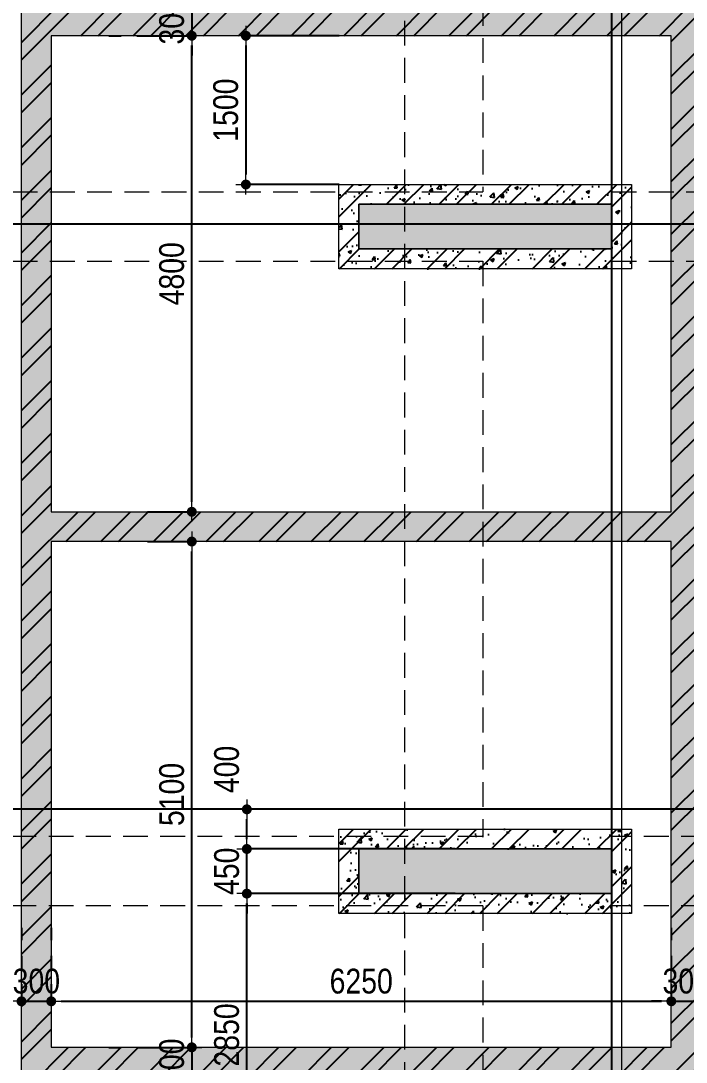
# Model space of a CAD drawing. Header units: millimetres. Extents: x -3021235 to -2791292, y 574414 to 656108.
# Drawn here: x -2949924 to -2943217, y 593010 to 603510 of the extents above; entities that cross this region are included whole.
import ezdxf
from ezdxf.enums import TextEntityAlignment as Align
from ezdxf.xclip import XClip

# ---------------------------------------------------------------- set-up
doc = ezdxf.new("R2010")
doc.units = ezdxf.units.MM
doc.header["$LTSCALE"] = 100
doc.header["$MEASUREMENT"] = 0
for name, pattern in [('$0$HIDDEN', [0.375, 0.25, -0.125]), ('A8-Chi tiet ramp doc$0$Grid Level$0$Center101', [13, 10, -1, 1, -1]), ('CHG_XX_Damsan_Ham 2$0$CHG_XX_Damsan_Ham 2$0$HIDDEN', [0.375, 0.25, -0.125]), ('CHG_XX_Luoi truc$0$MB_Luoi truc$0$Center101', [13, 10, -1, 1, -1]), ('Grid level_tw b$0$Center101', [13, 10, -1, 1, -1]), ('HIDDEN5', [2.8375, 1.25, -1.5875])]:
    doc.linetypes.add(name, pattern=pattern)
doc.layers.get('0').update_dxf_attribs({"lineweight": 9})
doc.layers.get('Defpoints').update_dxf_attribs({"color": 254, "lineweight": 0})
for name, color, linetype, lineweight in [("'S_General_Dim_1", 1, 'Continuous', 18), ('CHG_XX_Cot_Ham 1$0$Ap0311_H', 8, 'Continuous', 15), ('CHG_XX_Cot_Ham 2$0$NS-DuongBao', 3, 'Continuous', 18), ('CHG_XX_Cot_Ham 2$0$NS-Hatch', 8, 'Continuous', 25), ('CHG_XX_Cot_Ham 2$0$NS-Pier-H2', 150, 'Continuous', 13), ('CHG_XX_Cot_Ham 2$0$NS-Pier-H2 @ 1', 150, 'Continuous', 13), ('CHG_XX_Cot_Ham 2$0$NS-Pier-H2 @ 150', 150, 'Continuous', 13), ('CHG_XX_Damsan_Ham 1$0$DGIONG', 4, 'Continuous', 13), ("CHG_XX_Damsan_Ham 2$0$CHG_XX_Damsan_Ham 2$0$'S_General_Hidden_1 Thin", 1, 'CHG_XX_Damsan_Ham 2$0$CHG_XX_Damsan_Ham 2$0$HIDDEN', 18), ('CHG_XX_Damsan_Ham 2$0$CHG_XX_Damsan_Ham 2$0$DBAO', 3, 'Continuous', 13), ('CHG_XX_Damsan_Ham 2$0$CHG_XX_Damsan_Ham 2$0$mach ngung thi cong', 6, 'Continuous', 13), ('CHG_XX_Damsan_Ham 2$0$HATCH', 154, 'Continuous', 9), ('Ghi chu ban ve', 3, 'Continuous', 20)]:
    doc.layers.add(name, color=color, linetype=linetype, lineweight=lineweight)
for name, color, linetype in [('A8-Chi tiet ramp doc$0$Grid Level$0$Podium Grid Line', 251, 'A8-Chi tiet ramp doc$0$Grid Level$0$Center101'), ('CHG_XX_Cot_Ham 1$0$mb_cot tang 1-3$0$Concrete Line', 6, 'Continuous'), ('CHG_XX_Luoi truc$0$Grid', 34, 'Continuous'), ('CHG_XX_Luoi truc$0$Grid Line', 251, 'CHG_XX_Luoi truc$0$MB_Luoi truc$0$Center101'), ('Dim 100', 14, 'Continuous'), ('Grid level_tw b$0$Basement Grid Line', 250, 'Grid level_tw b$0$Center101'), ('Ky hieu Truc', 1, 'Continuous')]:
    doc.layers.add(name, color=color, linetype=linetype)
doc.styles.add('$0$Title Block Bold', font='VHELVEB_0.TTF')
doc.styles.add('ARIAL', font='ARIALN.TTF')
doc.styles.add('CHG_XX_Luoi truc$0$MB_Luoi truc$0$Grid A-F$0$VNI-HelveCB', font='VHELVCB_0.TTF')
doc.dimstyles.new('RHE_100', dxfattribs={"dimscale": 100, "dimtxt": 2.5, "dimasz": 1, "dimexe": 0, "dimexo": 0, "dimgap": 0.75, "dimtad": 1, "dimdec": 0, "dimrnd": 10, "dimzin": 9, "dimdsep": 46, "dimtxsty": 'ARIAL', "dimblk1": 'DIMDOT', "dimblk2": 'DIMDOT', "dimsah": 1, "dimcen": 2, "dimdle": 3, "dimclre": 8, "dimclrt": 2, "dimadec": 0, "dimazin": 0, "dimtfac": 1, "dimtdec": 0, "dimtix": 1, "dimtmove": 2, "dimatfit": 3, "dimldrblk": 'DIMPIJL', "dimfxl": 1, "dimtvp": 1.8, "dimtolj": 1, "dimtzin": 0, "dimarcsym": 0})
pattern_1 = [(50, (-50, -50), (358.6301, -31.37607), [37.5, -412.5]), (355, (-50, -50), (-69.3757, 376.0961), [30, -330]), (100.45144, (-20.1, -52.6), (289.2544, 344.72), [31.8701, -350.57106]), (46.1842, (-50, 50), (533.6207, -82.7596), [56.25, -618.75]), (96.63564, (-5.53, 43.1), (467.331, 487.0593), [47.8052, -525.8569]), (351.18416, (-50, 50), (467.331, 487.0593), [45, -495]), (21, (0, 25), (298.4535, -201.30945), [37.5, -412.5]), (326, (0, 25), (121.6577, 362.575), [30, -330]), (71.45144, (24.87, 8.22), (420.1112, 161.2656), [31.8701, -350.57106]), (37.5, (-50, -50), (6.07993, 166.44693), [0, -326, 0, -335, 0, -331.25]), (7.5, (-50, -50), (131.53477, 197.20586), [0, -191, 0, -318.5, 0, -126.25]), (327.5, (-161.5, -50), (266.91122, -11.27744), [0, -125, 0, -390, 0, -517.5]), (317.5, (-211.5, -50), (291.5931, 50.0525), [0, -162.5, 0, -259, 0, -367.5])]

# ---------------------------------------------------------------- blocks, each defined once
blk = doc.blocks.new('*U1430')
at = {"layer": 'CHG_XX_Cot_Ham 2$0$NS-Pier-H2 @ 1'}
h = blk.add_hatch(color=256, dxfattribs=at)
h.dxf.hatch_style = 1
h.paths.add_polyline_path([(450, 0), (0, 0), (0, -2550), (450, -2550)])
at = {"layer": 'CHG_XX_Cot_Ham 2$0$NS-Pier-H2 @ 150'}
h = blk.add_hatch(color=256, dxfattribs=at)
h.dxf.hatch_style = 1
h.paths.add_polyline_path([(450, 0), (0, 0), (0, -2550), (450, -2550)])
blk = doc.blocks.new('CHG_XX_Cot_Ham 2$0$Block A_C450x2250')
at = {"layer": 'CHG_XX_Cot_Ham 2$0$NS-Pier-H2'}
blk.add_lwpolyline([(450, -2550), (0, -2550), (0, 0), (450, 0)], close=True, dxfattribs=at)
blk.add_blockref('*U1430', (0, 0), dxfattribs=at)
blk = doc.blocks.new('*U1206')
at = {"layer": 'CHG_XX_Luoi truc$0$Grid Line'}
blk.add_line((0, 0), (0, 608), dxfattribs=at)
at = {"layer": 'CHG_XX_Luoi truc$0$Grid', "lineweight": -2, "style": 'CHG_XX_Luoi truc$0$MB_Luoi truc$0$Grid A-F$0$VNI-HelveCB'}
for tag, p in [('GRIDSUB', (0, 617)), ('GRID', (0, -9))]:
    blk.add_attdef(tag, text='', height=5, dxfattribs=at).set_placement(p, align=Align.MIDDLE)
blk = doc.blocks.new('*U1208')
at = {"layer": 'CHG_XX_Luoi truc$0$Grid Line'}
blk.add_line((0, 0), (0, 438), dxfattribs=at)
at = {"layer": 'CHG_XX_Luoi truc$0$Grid', "lineweight": -2, "style": 'CHG_XX_Luoi truc$0$MB_Luoi truc$0$Grid A-F$0$VNI-HelveCB'}
for tag, p in [('GRIDSUB', (0, 447)), ('GRID', (0, -9))]:
    blk.add_attdef(tag, text='', height=5, dxfattribs=at).set_placement(p, align=Align.MIDDLE)
blk = doc.blocks.new('CHG_XX_Luoi truc')
at = {"layer": 'CHG_XX_Luoi truc$0$Grid', "xscale": 300, "yscale": 300, "zscale": 300}
blk.add_blockref('*U1206', (99550, -12747), dxfattribs=at)
at = {"layer": 'CHG_XX_Luoi truc$0$Grid', "xscale": 300.0000000000013, "yscale": 300.0000000000013, "zscale": 300.0000000000013, "rotation": 90}
for p in [(110703, 90250), (110703, 84350)]:
    blk.add_blockref('*U1208', p, dxfattribs=at)
blk = doc.blocks.new('CHG_XX_Cot_Ham 2')
at = {"layer": 'CHG_XX_Cot_Ham 2$0$NS-Hatch'}
h = blk.add_hatch(dxfattribs=at)
h.set_pattern_fill('ANSI32', color=256, scale=1000, style=0)
h.paths.add_polyline_path([(93600, 76300), (105750.8, 76300), (105750.8, 127475), (93600, 127475)])
h.paths.add_polyline_path([(93900, 107200), (93900, 112700), (105450.8, 112700), (105450.8, 107200)], flags=16)
h.paths.add_polyline_path([(101300.8, 106900), (101300.8, 99800), (93900, 99800), (93900, 106900)], flags=16)
h.paths.add_polyline_path([(93900, 113000), (93900, 118675), (105450.8, 118675), (105450.8, 113000)], flags=16)
h.paths.add_polyline_path([(101600.8, 106900), (105450.8, 106900), (105450.8, 92450), (93900, 92450), (93900, 99500), (101600.8, 99500)], flags=16)
h.paths.add_polyline_path([(93900, 118975), (93900, 122500), (95950, 122500), (95950, 118975)], flags=16)
h.paths.add_polyline_path([(96250, 118975), (96250, 127175), (105450.8, 127175), (105450.8, 118975)], flags=16)
h.paths.add_polyline_path([(100150.8, 92150), (100150.8, 87350), (93900, 87350), (93900, 92150)], flags=16)
h.paths.add_polyline_path([(93900, 122800), (93900, 127175), (95950, 127175), (95950, 122800)], flags=16)
h.paths.add_polyline_path([(100450.8, 92150), (105450.8, 92150), (105450.8, 81950), (100450.8, 81950)], flags=16)
h.paths.add_polyline_path([(100150.8, 87050), (100150.8, 81950), (93900, 81950), (93900, 87050)], flags=16)
h.paths.add_polyline_path([(105450.8, 81650), (105450.8, 76600), (93900, 76600), (93900, 81650)], flags=16)
h = blk.add_hatch(dxfattribs=at)
h.set_pattern_fill('AR-CONC', color=256, scale=50)
h.set_pattern_definition(pattern_1)
h.paths.add_polyline_path([(105750, 127475), (93600, 127475), (93600, 76300), (105750.8, 76300)])
h.paths.add_polyline_path([(93900, 107200), (93900, 112700), (105450.8, 112700), (105450.8, 107200)], flags=16)
h.paths.add_polyline_path([(101300.8, 106900), (101300.8, 99800), (93900, 99800), (93900, 106900)], flags=16)
h.paths.add_polyline_path([(93900, 113000), (93900, 118675), (105450.8, 118675), (105450.8, 113000)], flags=16)
h.paths.add_polyline_path([(101600.8, 106900), (105450.8, 106900), (105450.8, 92450), (93900, 92450), (93900, 99500), (101600.8, 99500)], flags=16)
h.paths.add_polyline_path([(93900, 118975), (93900, 122500), (95950, 122500), (95950, 118975)], flags=16)
h.paths.add_polyline_path([(96250, 118975), (96250, 127175), (105450.8, 127175), (105450.8, 118975)], flags=16)
h.paths.add_polyline_path([(100150.8, 92150), (100150.8, 87350), (93900, 87350), (93900, 92150)], flags=16)
h.paths.add_polyline_path([(93900, 122800), (93900, 127175), (95950, 127175), (95950, 122800)], flags=16)
h.paths.add_polyline_path([(100450.8, 92150), (105450.8, 92150), (105450.8, 81950), (100450.8, 81950)], flags=16)
h.paths.add_polyline_path([(100150.8, 87050), (100150.8, 81950), (93900, 81950), (93900, 87050)], flags=16)
h.paths.add_polyline_path([(105450.8, 81650), (105450.8, 76600), (93900, 76600), (93900, 81650)], flags=16)
h = blk.add_hatch(dxfattribs=at)
h.set_pattern_fill('AR-CONC', color=256, scale=50)
h.set_pattern_definition(pattern_1)
h.paths.add_polyline_path([(99550.8, 90000), (97000.8, 90000), (97000.8, 90450), (99550.8, 90450)], flags=16)
h.paths.add_polyline_path([(99750.8, 89800), (96800.8, 89800), (96800.8, 90650), (99750.8, 90650)])
h = blk.add_hatch(dxfattribs=at)
h.set_pattern_fill('ANSI32,_O', color=256, scale=1000)
h.set_pattern_definition([(45, (-2213768.6, 556666.82), (-265.16504, 265.16504), []), (45, (-2213591.8, 556666.82), (-265.16504, 265.16504), [])])
h.paths.add_polyline_path([(96800.8, 89800), (99750.8, 89800), (99750.8, 90650), (96800.8, 90650)])
h.paths.add_polyline_path([(97000.8, 90000), (99550.8, 90000), (99550.8, 90450), (97000.8, 90450)], flags=16)
h = blk.add_hatch(dxfattribs=at)
h.set_pattern_fill('AR-CONC', color=256, scale=50)
h.set_pattern_definition(pattern_1)
h.paths.add_polyline_path([(99550.8, 83500), (97000.8, 83500), (97000.8, 83950), (99550.8, 83950)], flags=16)
h.paths.add_polyline_path([(99750.8, 83300), (96800.8, 83300), (96800.8, 84150), (99750.8, 84150)])
h = blk.add_hatch(dxfattribs=at)
h.set_pattern_fill('ANSI32,_O', color=256, scale=1000)
h.set_pattern_definition([(45, (-2213768.6, 550166.82), (-265.16504, 265.16504), []), (45, (-2213591.8, 550166.82), (-265.16504, 265.16504), [])])
h.paths.add_polyline_path([(96800.8, 83300), (99750.8, 83300), (99750.8, 84150), (96800.8, 84150)])
h.paths.add_polyline_path([(97000.8, 83500), (99550.8, 83500), (99550.8, 83950), (97000.8, 83950)], flags=16)
at = {"layer": 'CHG_XX_Cot_Ham 2$0$NS-Pier-H2'}
h = blk.add_hatch(color=256, dxfattribs=at)
h.dxf.hatch_style = 1
h.paths.add_polyline_path([(99639.2, 163400), (-10900, 163400), (-10900, 85450), (-300, 85450), (-300, 84050), (32350, 84050), (32350, -9000), (103575.5, -9000), (106050, -6022), (106050, 158254.3)])
h.paths.add_polyline_path([(99533.7, 163100), (105750, 158110.4), (105750, 90450), (105650, 90450), (105750, 90450), (105750, 13850), (105750, 13722.3), (105750, -5913.6), (103434.7, -8700), (93599.8, -8700), (93299.8, -8700), (32650, -8700), (32650, 84350), (0, 84350), (0, 85750), (-10600, 85750), (-10600, 163100), (93600, 163100)], flags=16)
at = {"layer": 'CHG_XX_Cot_Ham 2$0$NS-DuongBao'}
for points in [[(93600, 127475), (105750.8, 127475), (105750.8, 76300), (93600, 76300)], [(100150.8, 92150), (93900, 92150), (93900, 87350), (100150.8, 87350)], [(99750.8, 89800), (96800.8, 89800), (96800.8, 90650), (99750.8, 90650)], [(100150.8, 87050), (93900, 87050), (93900, 81950), (100150.8, 81950)], [(99750.8, 83300), (96800.8, 83300), (96800.8, 84150), (99750.8, 84150)]]:
    blk.add_lwpolyline(points, close=True, dxfattribs=at)
at = {"layer": 'CHG_XX_Cot_Ham 2$0$NS-Pier-H2'}
for p, q in [((99550, 90450), (97000, 90450)), ((97000, 90450), (97000, 90000)), ((99550, 90000), (99550, 90450))]:
    blk.add_line(p, q, dxfattribs=at)
for points in [[(99550.8, 90000), (97000.8, 90000), (97000.8, 90450), (99550.8, 90450)], [(99550.8, 83500), (97000.8, 83500), (97000.8, 83950), (99550.8, 83950)]]:
    blk.add_lwpolyline(points, close=True, dxfattribs=at)
blk.add_blockref('CHG_XX_Luoi truc', (0, 0), dxfattribs=at)
at = {"layer": 'CHG_XX_Cot_Ham 2$0$NS-Pier-H2', "xscale": -1, "rotation": 90}
for p in [(97000, 90450), (97000, 83950)]:
    blk.add_blockref('CHG_XX_Cot_Ham 2$0$Block A_C450x2250', p, dxfattribs=at)
blk = doc.blocks.new('CHG_XX_Damsan_Ham 2', base_point=(3089256, -609981))
at = {"layer": "CHG_XX_Damsan_Ham 2$0$CHG_XX_Damsan_Ham 2$0$'S_General_Hidden_1 Thin", "ltscale": 10}
for p, q in [((98250, 95875), (98250, 90575)), ((99550, 95875), (99550, 90575)), ((87700, 90575), (98250, 90575)), ((99550, 90575), (105750, 90575)), ((87700, 89875), (98250, 89875)), ((98250, 89875), (98250, 84075)), ((99550, 89875), (105750, 89875)), ((99550, 89875), (99550, 84075)), ((98250, 84075), (87400, 84075)), ((105750, 84075), (99550, 84075)), ((98250, 83375), (87400, 83375)), ((98250, 83375), (98250, 80825)), ((105750, 83375), (99550, 83375)), ((99550, 83375), (99550, 80825))]:
    blk.add_line(p, q, dxfattribs=at)
at = {"layer": 'CHG_XX_Damsan_Ham 2$0$CHG_XX_Damsan_Ham 2$0$mach ngung thi cong'}
blk.add_lwpolyline([(23700, 90148), (-100, 90150), (-100, 153400), (99650, 153400), (99650, 71950), (75851, 71950), (75851, 88800), (75851, 88800), (75851, 129600), (23700, 129600)], close=True, dxfattribs=at)
at = {"layer": 'CHG_XX_Damsan_Ham 2$0$CHG_XX_Damsan_Ham 2$0$DBAO'}
blk.add_blockref('CHG_XX_Cot_Ham 2', (0, 0), dxfattribs=at)
at = {"layer": 'CHG_XX_Damsan_Ham 2$0$HATCH'}
blk.add_blockref('CHG_XX_Cot_Ham 2', (0, 0), dxfattribs=at)
blk = doc.blocks.new('*U1090')
at = {"linetype": '$0$HIDDEN', "ltscale": 10}
blk.add_line((0, 600), (0, 52996), dxfattribs=at)
at = {"style": '$0$Title Block Bold', "flags": 8}
blk.add_attdef('VIEWNUMBER', text='', height=300, dxfattribs=at).set_placement((0, 0), align=Align.BOTTOM_CENTER)
blk.add_attdef('DRAWINGREFERENCE', text='', height=250, dxfattribs=at).set_placement((0, -120), align=Align.TOP_CENTER)
blk = doc.blocks.new('DIMDOT')
for p, q in [((1, 0), (-1, 0)), ((0, -1), (0, 1))]:
    blk.add_line(p, q)
at = {"const_width": 0.5}
blk.add_lwpolyline([(-0.25, 0, 1), (0.25, 0, 1)], format="xyb", close=True, dxfattribs=at)
blk = doc.blocks.new('*D256')
at = {"layer": "'S_General_Dim_1", "color": 8, "linetype": 'HIDDEN5', "lineweight": -2, "transparency": 16777216}
for p, q in [((-2949918, 594365), (-2949918, 593624)), ((-2949618, 594365), (-2949618, 593624))]:
    blk.add_line(p, q, dxfattribs=at)
at = {"layer": "'S_General_Dim_1", "color": 0, "lineweight": -2, "transparency": 16777216}
for p, q in [((-2950018, 593624), (-2950118, 593624)), ((-2949918, 593624), (-2949618, 593624)), ((-2949518, 593624), (-2949418, 593624))]:
    blk.add_line(p, q, dxfattribs=at)
at = {"layer": 'Defpoints', "color": 0, "transparency": 16777216}
for p in [(-2949918, 594365), (-2949618, 594365), (-2949618, 593624)]:
    blk.add_point(p, dxfattribs=at)
at = {"layer": "'S_General_Dim_1", "color": 0, "lineweight": -2, "transparency": 16777216, "xscale": 100, "yscale": 100, "zscale": 100}
blk.add_blockref('DIMDOT', (-2949918, 593624), dxfattribs=at)
at = {"layer": "'S_General_Dim_1", "color": 0, "lineweight": -2, "transparency": 16777216, "xscale": 100, "yscale": 100, "zscale": 100, "rotation": 180}
blk.add_blockref('DIMDOT', (-2949618, 593624), dxfattribs=at)
at = {"layer": "'S_General_Dim_1", "color": 2, "transparency": 16777216, "insert": (-2949768, 593826), "char_height": 250, "attachment_point": 5, "style": 'ARIAL'}
blk.add_mtext('\\A1;300', dxfattribs=at)
blk = doc.blocks.new('DIMPIJL')
at = {"linetype": 'ByBlock'}
blk.add_solid([(-2.5, 0.42), (-2.5, -0.42), (0, 0)], dxfattribs=at)
blk = doc.blocks.new('*D257')
at = {"layer": "'S_General_Dim_1", "color": 8, "linetype": 'HIDDEN5', "lineweight": -2, "transparency": 16777216}
for p, q in [((-2949618, 594365), (-2949618, 593624)), ((-2943367, 594365), (-2943367, 593624))]:
    blk.add_line(p, q, dxfattribs=at)
at = {"layer": "'S_General_Dim_1", "color": 0, "lineweight": -2, "transparency": 16777216}
blk.add_line((-2949518, 593624), (-2943467, 593624), dxfattribs=at)
at = {"layer": 'Defpoints', "color": 0, "transparency": 16777216}
for p in [(-2949618, 594365), (-2943367, 594365), (-2943367, 593624)]:
    blk.add_point(p, dxfattribs=at)
at = {"layer": "'S_General_Dim_1", "color": 0, "lineweight": -2, "transparency": 16777216, "xscale": 100, "yscale": 100, "zscale": 100, "rotation": 180}
blk.add_blockref('DIMDOT', (-2949618, 593624), dxfattribs=at)
at = {"layer": "'S_General_Dim_1", "color": 0, "lineweight": -2, "transparency": 16777216, "xscale": 100, "yscale": 100, "zscale": 100}
blk.add_blockref('DIMDOT', (-2943367, 593624), dxfattribs=at)
at = {"layer": "'S_General_Dim_1", "color": 2, "transparency": 16777216, "insert": (-2946493, 593826), "char_height": 250, "attachment_point": 5, "style": 'ARIAL'}
blk.add_mtext('\\A1;6250', dxfattribs=at)
blk = doc.blocks.new('CHG_XX_Cot_Ham 1')
at = {"layer": 'CHG_XX_Cot_Ham 1$0$Ap0311_H'}
h = blk.add_hatch(color=256, dxfattribs=at)
h.dxf.hatch_style = 1
h.paths.add_polyline_path([(99639.2, 163400), (-10900, 163400), (-10900, 85450), (-300, 85450), (-300, 84050), (32350, 84050), (32350, -9000), (103575.5, -9000), (106050, -6022), (106050, 158254.3)])
h.paths.add_polyline_path([(99533.7, 163100), (105750, 158110.4), (105750, 90450), (105650, 90450), (105650, 90450), (105750, 90450), (105750, 13850), (105750, 13825.9), (105750, -5913.6), (103434.7, -8700), (93600, -8700), (32650, -8700), (32650, 84350), (0, 84350), (0, 85750), (-10600, 85750), (-10600, 163100), (93600, 163100)], flags=16)
at = {"layer": 'CHG_XX_Cot_Ham 1$0$mb_cot tang 1-3$0$Concrete Line'}
blk.add_blockref('CHG_XX_Luoi truc', (0, 0), dxfattribs=at)
blk = doc.blocks.new('CHG_XX_Damsan_Ham 1', base_point=(3089256, -609981))
at = {"layer": 'CHG_XX_Damsan_Ham 1$0$DGIONG'}
blk.add_blockref('CHG_XX_Cot_Ham 1', (0, 0), dxfattribs=at)
blk = doc.blocks.new('*D313')
at = {"layer": "'S_General_Dim_1", "color": 8, "lineweight": -2, "transparency": 16777216}
for p, q in [((-2946717, 603360), (-2947656, 603360)), ((-2946717, 601860), (-2947656, 601860))]:
    blk.add_line(p, q, dxfattribs=at)
at = {"layer": "'S_General_Dim_1", "color": 0, "lineweight": -2, "transparency": 16777216}
blk.add_line((-2947656, 603260), (-2947656, 601960), dxfattribs=at)
at = {"layer": 'Defpoints', "color": 0, "transparency": 16777216}
for p in [(-2946717, 603360), (-2947656, 601860), (-2946717, 601860)]:
    blk.add_point(p, dxfattribs=at)
at = {"layer": "'S_General_Dim_1", "color": 0, "lineweight": -2, "transparency": 16777216, "xscale": 100, "yscale": 100, "zscale": 100}
for p, rotation in [((-2947656, 603360), 90), ((-2947656, 601860), 270)]:
    blk.add_blockref('DIMDOT', p, dxfattribs=dict(at, rotation=rotation))
at = {"layer": "'S_General_Dim_1", "color": 2, "transparency": 16777216, "insert": (-2947858, 602610), "char_height": 250, "attachment_point": 5, "rotation": 90, "style": 'ARIAL'}
blk.add_mtext('\\A1;1500', dxfattribs=at)
blk = doc.blocks.new('*D334')
at = {"layer": "'S_General_Dim_1", "color": 8, "linetype": 'HIDDEN5', "lineweight": -2, "transparency": 16777216}
for p, q in [((-2943367, 594365), (-2943367, 593624)), ((-2943067, 594365), (-2943067, 593624))]:
    blk.add_line(p, q, dxfattribs=at)
at = {"layer": "'S_General_Dim_1", "color": 0, "lineweight": -2, "transparency": 16777216}
for p, q in [((-2943467, 593624), (-2943567, 593624)), ((-2943367, 593624), (-2943067, 593624)), ((-2942967, 593624), (-2942867, 593624))]:
    blk.add_line(p, q, dxfattribs=at)
at = {"layer": 'Defpoints', "color": 0, "transparency": 16777216}
for p in [(-2943367, 594365), (-2943067, 594365), (-2943067, 593624)]:
    blk.add_point(p, dxfattribs=at)
at = {"layer": "'S_General_Dim_1", "color": 0, "lineweight": -2, "transparency": 16777216, "xscale": 100, "yscale": 100, "zscale": 100}
blk.add_blockref('DIMDOT', (-2943367, 593624), dxfattribs=at)
at = {"layer": "'S_General_Dim_1", "color": 0, "lineweight": -2, "transparency": 16777216, "xscale": 100, "yscale": 100, "zscale": 100, "rotation": 180}
blk.add_blockref('DIMDOT', (-2943067, 593624), dxfattribs=at)
at = {"layer": "'S_General_Dim_1", "color": 2, "transparency": 16777216, "insert": (-2943217, 593826), "char_height": 250, "attachment_point": 5, "style": 'ARIAL'}
blk.add_mtext('\\A1;300', dxfattribs=at)
blk = doc.blocks.new('*D405')
at = {"layer": "'S_General_Dim_1", "color": 8, "lineweight": -2, "transparency": 16777216}
for p, q in [((-2948648, 603360), (-2948201, 603360)), ((-2948648, 598560), (-2948201, 598560))]:
    blk.add_line(p, q, dxfattribs=at)
at = {"layer": "'S_General_Dim_1", "color": 0, "lineweight": -2, "transparency": 16777216}
blk.add_line((-2948201, 598660), (-2948201, 603260), dxfattribs=at)
at = {"layer": 'Defpoints', "color": 0, "transparency": 16777216}
for p in [(-2948648, 603360), (-2948201, 603360), (-2948648, 598560)]:
    blk.add_point(p, dxfattribs=at)
at = {"layer": "'S_General_Dim_1", "color": 0, "lineweight": -2, "transparency": 16777216, "xscale": 100, "yscale": 100, "zscale": 100}
for p, rotation in [((-2948201, 603360), 90), ((-2948201, 598560), 270)]:
    blk.add_blockref('DIMDOT', p, dxfattribs=dict(at, rotation=rotation))
at = {"layer": "'S_General_Dim_1", "color": 2, "transparency": 16777216, "insert": (-2948403, 600960), "char_height": 250, "attachment_point": 5, "rotation": 90, "style": 'ARIAL'}
blk.add_mtext('\\A1;4800', dxfattribs=at)
blk = doc.blocks.new('*D406')
at = {"layer": "'S_General_Dim_1", "color": 8, "lineweight": -2, "transparency": 16777216}
for p, q in [((-2948648, 598260), (-2948201, 598260)), ((-2948648, 593160), (-2948201, 593160))]:
    blk.add_line(p, q, dxfattribs=at)
at = {"layer": "'S_General_Dim_1", "color": 0, "lineweight": -2, "transparency": 16777216}
blk.add_line((-2948201, 593260), (-2948201, 598160), dxfattribs=at)
at = {"layer": 'Defpoints', "color": 0, "transparency": 16777216}
for p in [(-2948648, 598260), (-2948201, 598260), (-2948648, 593160)]:
    blk.add_point(p, dxfattribs=at)
at = {"layer": "'S_General_Dim_1", "color": 0, "lineweight": -2, "transparency": 16777216, "xscale": 100, "yscale": 100, "zscale": 100}
for p, rotation in [((-2948201, 598260), 90), ((-2948201, 593160), 270)]:
    blk.add_blockref('DIMDOT', p, dxfattribs=dict(at, rotation=rotation))
at = {"layer": "'S_General_Dim_1", "color": 2, "transparency": 16777216, "insert": (-2948403, 595710), "char_height": 250, "attachment_point": 5, "rotation": 90, "style": 'ARIAL'}
blk.add_mtext('\\A1;5100', dxfattribs=at)
blk = doc.blocks.new('*D408')
at = {"layer": "'S_General_Dim_1", "color": 0, "lineweight": -2, "transparency": 16777216}
for p, q in [((-2948201, 603760), (-2948201, 603860)), ((-2948201, 603660), (-2948201, 603360)), ((-2948201, 603260), (-2948201, 603160))]:
    blk.add_line(p, q, dxfattribs=at)
at = {"layer": "'S_General_Dim_1", "color": 8, "linetype": 'HIDDEN5', "lineweight": -2, "transparency": 16777216}
for p, q in [((-2949039, 603660), (-2948201, 603660)), ((-2949039, 603360), (-2948201, 603360))]:
    blk.add_line(p, q, dxfattribs=at)
at = {"layer": 'Defpoints', "color": 0, "transparency": 16777216}
for p in [(-2949039, 603660), (-2949039, 603360), (-2948201, 603360)]:
    blk.add_point(p, dxfattribs=at)
at = {"layer": "'S_General_Dim_1", "color": 0, "lineweight": -2, "transparency": 16777216, "xscale": 100, "yscale": 100, "zscale": 100}
for p, rotation in [((-2948201, 603660), 270), ((-2948201, 603360), 90)]:
    blk.add_blockref('DIMDOT', p, dxfattribs=dict(at, rotation=rotation))
at = {"layer": "'S_General_Dim_1", "color": 2, "transparency": 16777216, "insert": (-2948403, 603510), "char_height": 250, "attachment_point": 5, "rotation": 90, "style": 'ARIAL'}
blk.add_mtext('\\A1;300', dxfattribs=at)
blk = doc.blocks.new('*D414')
at = {"layer": "'S_General_Dim_1", "color": 0, "lineweight": -2, "transparency": 16777216}
for p, q in [((-2948201, 593260), (-2948201, 593360)), ((-2948201, 593160), (-2948201, 592860)), ((-2948201, 592760), (-2948201, 592660))]:
    blk.add_line(p, q, dxfattribs=at)
at = {"layer": "'S_General_Dim_1", "color": 8, "linetype": 'HIDDEN5', "lineweight": -2, "transparency": 16777216}
for p, q in [((-2949039, 593160), (-2948201, 593160)), ((-2949039, 592860), (-2948201, 592860))]:
    blk.add_line(p, q, dxfattribs=at)
at = {"layer": 'Defpoints', "color": 0, "transparency": 16777216}
for p in [(-2949039, 593160), (-2949039, 592860), (-2948201, 592860)]:
    blk.add_point(p, dxfattribs=at)
at = {"layer": "'S_General_Dim_1", "color": 0, "lineweight": -2, "transparency": 16777216, "xscale": 100, "yscale": 100, "zscale": 100}
for p, rotation in [((-2948201, 593160), 270), ((-2948201, 592860), 90)]:
    blk.add_blockref('DIMDOT', p, dxfattribs=dict(at, rotation=rotation))
at = {"layer": "'S_General_Dim_1", "color": 2, "transparency": 16777216, "insert": (-2948403, 593010), "char_height": 250, "attachment_point": 5, "rotation": 90, "style": 'ARIAL'}
blk.add_mtext('\\A1;300', dxfattribs=at)
blk = doc.blocks.new('Grid level_tw b')
at = {"layer": 'Grid level_tw b$0$Basement Grid Line'}
blk.add_line((-48487.3, -6750), (127204.6, -6750), dxfattribs=at)
blk = doc.blocks.new('BeXLNTSec1')
at = {"layer": 'Dim 100'}
ref = blk.add_blockref('Grid level_tw b', (-5633.1, 6750), dxfattribs=dict(at, xscale=-1))
XClip(ref).set_block_clipping_path([(-49800.0970883614, -7788.799327363), (7299.0263748936, 1728.3155703177)])
blk = doc.blocks.new('*D1092')
at = {"layer": "'S_General_Dim_1", "color": 8, "lineweight": -2, "transparency": 16777216}
for p, q in [((-2945546, 594710), (-2947646, 594710)), ((-2945546, 591860), (-2947646, 591860))]:
    blk.add_line(p, q, dxfattribs=at)
at = {"layer": "'S_General_Dim_1", "color": 0, "lineweight": -2, "transparency": 16777216}
blk.add_line((-2947646, 591960), (-2947646, 594610), dxfattribs=at)
at = {"layer": 'Defpoints', "color": 0, "transparency": 16777216}
for p in [(-2947646, 594710), (-2945546, 594710), (-2945546, 591860)]:
    blk.add_point(p, dxfattribs=at)
at = {"layer": "'S_General_Dim_1", "color": 0, "lineweight": -2, "transparency": 16777216, "xscale": 100, "yscale": 100, "zscale": 100}
for p, rotation in [((-2947646, 594710), 90), ((-2947646, 591860), 270)]:
    blk.add_blockref('DIMDOT', p, dxfattribs=dict(at, rotation=rotation))
at = {"layer": "'S_General_Dim_1", "color": 2, "transparency": 16777216, "insert": (-2947849, 593285), "char_height": 250, "attachment_point": 5, "rotation": 90, "style": 'ARIAL'}
blk.add_mtext('\\A1;2850', dxfattribs=at)
blk = doc.blocks.new('*D1093')
at = {"layer": "'S_General_Dim_1", "color": 0, "lineweight": -2, "transparency": 16777216}
for p, q in [((-2947646, 595260), (-2947646, 595360)), ((-2947646, 594710), (-2947646, 595160)), ((-2947646, 594610), (-2947646, 594510))]:
    blk.add_line(p, q, dxfattribs=at)
at = {"layer": "'S_General_Dim_1", "color": 8, "lineweight": -2, "transparency": 16777216}
for p, q in [((-2945546, 595160), (-2947646, 595160)), ((-2945546, 594710), (-2947646, 594710))]:
    blk.add_line(p, q, dxfattribs=at)
at = {"layer": 'Defpoints', "color": 0, "transparency": 16777216}
for p in [(-2947646, 595160), (-2945546, 595160), (-2945546, 594710)]:
    blk.add_point(p, dxfattribs=at)
at = {"layer": "'S_General_Dim_1", "color": 0, "lineweight": -2, "transparency": 16777216, "xscale": 100, "yscale": 100, "zscale": 100}
for p, rotation in [((-2947646, 595160), 270), ((-2947646, 594710), 90)]:
    blk.add_blockref('DIMDOT', p, dxfattribs=dict(at, rotation=rotation))
at = {"layer": "'S_General_Dim_1", "color": 2, "transparency": 16777216, "insert": (-2947849, 594935), "char_height": 250, "attachment_point": 5, "rotation": 90, "style": 'ARIAL'}
blk.add_mtext('\\A1;450', dxfattribs=at)
blk = doc.blocks.new('*D1094')
at = {"layer": "'S_General_Dim_1", "color": 8, "lineweight": -2, "transparency": 16777216}
for p, q in [((-2945546, 595560), (-2947646, 595560)), ((-2945546, 595160), (-2947646, 595160))]:
    blk.add_line(p, q, dxfattribs=at)
at = {"layer": "'S_General_Dim_1", "color": 0, "lineweight": -2, "transparency": 16777216}
blk.add_line((-2947646, 595260), (-2947646, 595460), dxfattribs=at)
at = {"layer": 'Defpoints', "color": 0, "transparency": 16777216}
for p in [(-2947646, 595560), (-2945546, 595560), (-2945546, 595160)]:
    blk.add_point(p, dxfattribs=at)
at = {"layer": "'S_General_Dim_1", "color": 0, "lineweight": -2, "transparency": 16777216, "xscale": 100, "yscale": 100, "zscale": 100}
for p, rotation in [((-2947646, 595560), 90), ((-2947646, 595160), 270)]:
    blk.add_blockref('DIMDOT', p, dxfattribs=dict(at, rotation=rotation))
at = {"layer": "'S_General_Dim_1", "color": 2, "transparency": 16777216, "insert": (-2947849, 595962), "char_height": 250, "attachment_point": 5, "rotation": 90, "style": 'ARIAL'}
blk.add_mtext('\\A1;400', dxfattribs=at)

msp = doc.modelspace()

# ---------------------------------------------------------------- block references
at = {"layer": 'A8-Chi tiet ramp doc$0$Grid Level$0$Podium Grid Line'}
ref = msp.add_blockref('CHG_XX_Damsan_Ham 2', (45737.8, -98770.6), dxfattribs=at)
XClip(ref).set_block_clipping_path([(93137.2532517398, 75145.4415100714), (106717.2152070859, 128458.8479890045)])
ref = msp.add_blockref('CHG_XX_Damsan_Ham 1', (62941.5, -98770.6), dxfattribs=at)
XClip(ref).set_block_clipping_path([(93170.3433262068, 75208.4113567047), (106650.0424245549, 128471.1150953922)])
at = {"layer": 'Ghi chu ban ve'}
msp.add_blockref('*U1090', (-2946052.5, 586536.6), dxfattribs=at)
at = {"layer": 'Ky hieu Truc'}
msp.add_blockref('BeXLNTSec1', (-2835459, 602192.7), dxfattribs=at)

# ---------------------------------------------------------------- dimensions: what is measured, and where the dimension line sits
at = {"layer": "'S_General_Dim_1"}
for base, p1, p2, picture, middle in [((-2948200.5, 603360.4), (-2949039.4, 603660.4), (-2949039.4, 603360.4), '*D408', (-2948403.2, 603510.4)), ((-2948200.5, 603360.4), (-2948648.3, 598560.4), (-2948648.3, 603360.4), '*D405', (-2948403.2, 600960.4)), ((-2947655.7, 601860.4), (-2946717.3, 603360.4), (-2946717.3, 601860.4), '*D313', (-2947858.4, 602610.4)), ((-2948200.5, 598260.4), (-2948648.3, 593160.4), (-2948648.3, 598260.4), '*D406', (-2948403.2, 595710.4)), ((-2947646.1, 595160.4), (-2945546.1, 594710.4), (-2945546.1, 595160.4), '*D1093', (-2947848.7, 594935.4)), ((-2947646.1, 594710.4), (-2945546.1, 591860.4), (-2945546.1, 594710.4), '*D1092', (-2947848.7, 593285.4)), ((-2948200.5, 592860.4), (-2949039.4, 593160.4), (-2949039.4, 592860.4), '*D414', (-2948403.2, 593010.4))]:
    dim = msp.add_linear_dim(base=base, p1=p1, p2=p2, angle=90, dimstyle='RHE_100', override={"dimfxl": 3.5, "dimarcsym": 1}, dxfattribs=at)
    dim.commit()
    dim.dimension.update_dxf_attribs({"geometry": picture, "text_midpoint": middle})
dim = msp.add_linear_dim(base=(-2947646.1, 595560.4), p1=(-2945546.1, 595160.4), p2=(-2945546.1, 595560.4), angle=90, dimstyle='RHE_100', override={"dimfxl": 3.5, "dimarcsym": 1}, dxfattribs=at)
dim.commit()
dim.dimension.update_dxf_attribs({"geometry": '*D1094', "text_midpoint": (-2947848.7, 595962.4), "dimtype": 160})
for base, p1, p2, picture, middle in [((-2949618.1, 593623.7), (-2949918.1, 594364.6), (-2949618.1, 594364.6), '*D256', (-2949768.1, 593826.4)), ((-2943367.3, 593623.7), (-2949618.1, 594364.6), (-2943367.3, 594364.6), '*D257', (-2946492.7, 593826.4)), ((-2943067.3, 593623.7), (-2943367.3, 594364.6), (-2943067.3, 594364.6), '*D334', (-2943217.3, 593826.4))]:
    dim = msp.add_linear_dim(base=base, p1=p1, p2=p2, dimstyle='RHE_100', override={"dimfxl": 3.5, "dimarcsym": 1}, dxfattribs=at)
    dim.commit()
    dim.dimension.update_dxf_attribs({"geometry": picture, "text_midpoint": middle})

doc.saveas('drawing.dxf')
